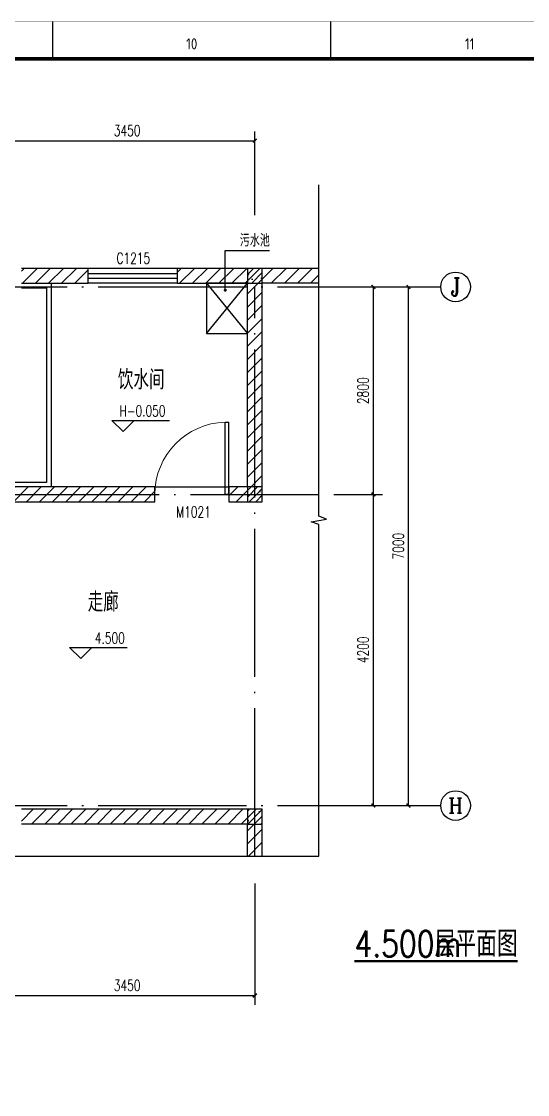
# Model space of a CAD drawing. Extents: x -93062 to 326984, y -142534 to 91021.
# Drawn here: x 174969 to 181799, y -17960 to -3476 of the extents above; entities that cross this region are included whole.
import ezdxf
from ezdxf.enums import TextEntityAlignment as Align

# ---------------------------------------------------------------- set-up
doc = ezdxf.new("R2010")
doc.units = 0
doc.header["$LTSCALE"] = 1000
doc.header["$MEASUREMENT"] = 0
doc.linetypes.add('DOTE', pattern=[2.42, 2, -0.2, 0.02, -0.2])
doc.layers.get('0').update_dxf_attribs({"color": 8})
doc.layers.get('Defpoints').update_dxf_attribs({"color": 8})
for name, color, linetype in [('AXIS', 8, 'Continuous'), ('AXIS_TEXT', 8, 'Continuous'), ('CENTRE LINE', 8, 'DOTE'), ('COLUMN', 8, 'Continuous'), ('DIM_ELEV', 8, 'Continuous'), ('DIM_LEAD', 8, 'Continuous'), ('DIM_SYMB', 8, 'Continuous'), ('DOTE', 8, 'DOTE'), ('LVTRY', 8, 'Continuous'), ('PUB_DIM', 8, 'Continuous'), ('PUB_HATCH', 8, 'Continuous'), ('PUB_TEXT', 8, 'Continuous'), ('TEXT', 8, 'Continuous'), ('WALL', 8, 'Continuous'), ('WINDOW', 8, 'Continuous'), ('WINDOW_TEXT', 8, 'Continuous')]:
    doc.layers.add(name, color=color, linetype=linetype)
doc.styles.add('_TCH_AXIS', font='COMPLEX', dxfattribs={"bigfont": 'GBCBIG'})
doc.styles.add('_TCH_DIM', font='SIMPLEX', dxfattribs={"bigfont": 'GBCBIG'})
doc.styles.add('_TCH_DIM_T3', font='SIMPLEX', dxfattribs={"width": 0.705882, "bigfont": 'GBCBIG'})
doc.styles.add('_TCH_WINDOW', font='SIMPLEX', dxfattribs={"bigfont": 'GBCBIG'})
doc.styles.add('COMPLEX', font='COMPLEX')
doc.styles.add('HZTXT', font='geditxt.shx', dxfattribs={"width": 0.8, "bigfont": 'hztxt1.shx'})
doc.styles.get("Standard").update_dxf_attribs({"font": 'gbenor.shx', "bigfont": 'gbcbig.shx'})
doc.styles.add('TK', font='GEDITXT.SHX', dxfattribs={"width": 0.85, "height": 3.5, "bigfont": 'DXT.SHX'})
doc.dimstyles.new('_TCH_ARCH&&50', dxfattribs={"dimtxt": 148.75, "dimasz": 50, "dimexe": 125, "dimexo": 150, "dimgap": 63.125, "dimtad": 1, "dimdec": 0, "dimzin": 0, "dimdsep": 46, "dimtxsty": '_TCH_DIM_T3', "dimblk": 'ARCHTICK', "dimcen": 0.09, "dimazin": 2, "dimtfac": 1, "dimtdec": 0, "dimtix": 1, "dimtmove": 2, "dimatfit": 3, "dimfxl": 1, "dimtolj": 1, "dimtzin": 0, "dimarcsym": 0})
pattern_1 = [(45, (0, 89.76), (-88.38838, 88.38838), [])]
pattern_2 = [(45, (0, 0), (-88.38835, 88.38835), []), (50, (0, 0), (358.6301, -31.37607), [37.5, -412.5]), (355, (0, 0), (-69.3757, 376.0961), [30, -330]), (100.4514, (29.9, -2.6), (289.2547, 344.7198), [31.8701, -350.57106]), (46.1842, (0, 100), (533.6205, -82.7595), [56.25, -618.75]), (96.6356, (44.47, 93.1), (467.3314, 487.059), [47.8051, -525.8565]), (351.1842, (0, 100), (467.331, 487.0593), [45, -495]), (21, (50, 75), (298.45353, -201.30945), [37.5, -412.5]), (326, (50, 75), (121.6577, 362.575), [30, -330]), (71.4514, (74.87, 58.22), (420.1113, 161.26525), [31.8701, -350.57106]), (37.5, (0, 0), (6.07993, 166.44693), [0, -326, 0, -335, 0, -331.25]), (7.5, (0, 0), (131.53477, 197.20586), [0, -191, 0, -318.5, 0, -126.25]), (327.5, (-111.5, 0), (266.91122, -11.27744), [0, -125, 0, -390, 0, -517.5]), (317.5, (-161.5, 0), (291.59308, 50.0525), [0, -162.5, 0, -259, 0, -367.5])]

# ---------------------------------------------------------------- blocks, each defined once
blk = doc.blocks.new('GEDI_WK_A11')
at = {"color": 3}
for p, q in [((675, 584), (675, 594)), ((750, 584), (750, 594))]:
    blk.add_line(p, q, dxfattribs=at)
for points, const_width in [([(0, 0), (1050, 0), (1050, 594), (0, 594)], 0.1), ([(25, 10), (1040, 10), (1040, 584), (25, 584)], 1)]:
    blk.add_lwpolyline(points, close=True, dxfattribs=dict(at, const_width=const_width))
for s, p in [('10', (712.5, 588)), ('11', (787.5, 588))]:
    blk.add_text(s, height=3, dxfattribs=at).set_placement(p, align=Align.MIDDLE)
blk = doc.blocks.new('A$C024A6866')
blk.add_blockref('GEDI_WK_A11', (0, 0))
at = {"style": 'TK', "width": 0.85}
for tag, height, p in [('PROJECTNAME', 4.75, (985, 44)), ('PHASE', 4, (1027, 44)), ('DRAWINGNAME', 4.75, (995, 31))]:
    blk.add_attdef(tag, text='', height=height, dxfattribs=at).set_placement(p, align=Align.MIDDLE_CENTER)
for tag, p, height in [('APPROVE', (872, 32.75), 3.5), ('DESIGN', (917, 32.75), 3.5), ('REVIEW1', (872, 25.75), 3.5), ('DRAW', (917, 25.75), 3.5), ('REVIEW2', (872, 18.75), 3.5), ('PROPORTION', (917, 18.75), 3.5), ('DRAWINGNUMBER', (967, 18.5), 4), ('CHECK', (872, 11.75), 3.5), ('DATE', (917, 11.75), 3.5), ('VERSION', (1033, 11.75), 3.5)]:
    blk.add_attdef(tag, p, '', height=height, dxfattribs=at)
blk = doc.blocks.new('sgdsg')
at = {"xscale": 50, "yscale": 50, "zscale": 50}
blk.add_blockref('A$C024A6866', (-52500, 0), dxfattribs=at)
blk = doc.blocks.new('_ArchTick')
at = {"color": 0, "linetype": 'ByBlock', "const_width": 0.4}
blk.add_lwpolyline([(-0.5, -0.5), (0.5, 0.5)], dxfattribs=at)
blk = doc.blocks.new('*D846')
at = {"layer": 'Defpoints', "color": 0, "transparency": 16777216}
for p in [(179511, -7059), (180192, -7059), (179511, -14059)]:
    blk.add_point(p, dxfattribs=at)
at = {"layer": 'PUB_DIM', "color": 0, "lineweight": -2, "transparency": 16777216}
for p, q in [((179661, -7059), (180318, -7059)), ((180192, -14059), (180192, -7059)), ((179661, -14059), (180318, -14059))]:
    blk.add_line(p, q, dxfattribs=at)
at = {"layer": 'PUB_DIM', "color": 0, "lineweight": -2, "transparency": 16777216, "xscale": 50, "yscale": 50, "zscale": 50}
for p, rotation in [((180192, -7059), 90), ((180192, -14059), 270)]:
    blk.add_blockref('_ArchTick', p, dxfattribs=dict(at, rotation=rotation))
at = {"layer": 'PUB_DIM', "color": 0, "transparency": 16777216, "insert": (180055, -10559), "char_height": 148.8, "attachment_point": 5, "rotation": 90, "style": '_TCH_DIM_T3'}
blk.add_mtext('\\A1;7000', dxfattribs=at)
blk = doc.blocks.new('*D847')
at = {"layer": 'Defpoints', "color": 0, "transparency": 16777216}
for p in [(179036, -7059), (179718, -7059), (179036, -9859)]:
    blk.add_point(p, dxfattribs=at)
at = {"layer": 'PUB_DIM', "color": 0, "lineweight": -2, "transparency": 16777216}
for p, q in [((179186, -7059), (179842, -7059)), ((179718, -9859), (179718, -7059)), ((179186, -9859), (179842, -9859))]:
    blk.add_line(p, q, dxfattribs=at)
at = {"layer": 'PUB_DIM', "color": 0, "lineweight": -2, "transparency": 16777216, "xscale": 50, "yscale": 50, "zscale": 50}
for p, rotation in [((179718, -7059), 90), ((179718, -9859), 270)]:
    blk.add_blockref('_ArchTick', p, dxfattribs=dict(at, rotation=rotation))
at = {"layer": 'PUB_DIM', "color": 0, "transparency": 16777216, "insert": (179580, -8459), "char_height": 148.8, "attachment_point": 5, "rotation": 90, "style": '_TCH_DIM_T3'}
blk.add_mtext('\\A1;2800', dxfattribs=at)
blk = doc.blocks.new('*D848')
at = {"layer": 'Defpoints', "color": 0, "transparency": 16777216}
for p in [(179036, -9859), (179718, -9859), (179036, -14059)]:
    blk.add_point(p, dxfattribs=at)
at = {"layer": 'PUB_DIM', "color": 0, "lineweight": -2, "transparency": 16777216}
for p, q in [((179186, -9859), (179842, -9859)), ((179718, -14059), (179718, -9859)), ((179186, -14059), (179842, -14059))]:
    blk.add_line(p, q, dxfattribs=at)
at = {"layer": 'PUB_DIM', "color": 0, "lineweight": -2, "transparency": 16777216, "xscale": 50, "yscale": 50, "zscale": 50}
for p, rotation in [((179718, -9859), 90), ((179718, -14059), 270)]:
    blk.add_blockref('_ArchTick', p, dxfattribs=dict(at, rotation=rotation))
at = {"layer": 'PUB_DIM', "color": 0, "transparency": 16777216, "insert": (179580, -11959), "char_height": 148.8, "attachment_point": 5, "rotation": 90, "style": '_TCH_DIM_T3'}
blk.add_mtext('\\A1;4200', dxfattribs=at)
blk = doc.blocks.new('*D857')
at = {"layer": 'AXIS', "color": 0, "lineweight": -2, "transparency": 16777216}
for p, q in [((174669, -15112), (174669, -16748)), ((178119, -15112), (178119, -16748)), ((174669, -16623), (178119, -16623))]:
    blk.add_line(p, q, dxfattribs=at)
at = {"layer": 'Defpoints', "color": 0, "transparency": 16777216}
for p in [(174669, -14962), (178119, -14962), (178119, -16623)]:
    blk.add_point(p, dxfattribs=at)
at = {"layer": 'AXIS', "color": 0, "lineweight": -2, "transparency": 16777216, "xscale": 50, "yscale": 50, "zscale": 50, "rotation": 180}
blk.add_blockref('_ArchTick', (174669, -16623), dxfattribs=at)
at = {"layer": 'AXIS', "color": 0, "lineweight": -2, "transparency": 16777216, "xscale": 50, "yscale": 50, "zscale": 50}
blk.add_blockref('_ArchTick', (178119, -16623), dxfattribs=at)
at = {"layer": 'AXIS', "color": 0, "transparency": 16777216, "insert": (176394, -16486), "char_height": 148.8, "attachment_point": 5, "style": '_TCH_DIM_T3'}
blk.add_mtext('\\A1;3450', dxfattribs=at)
blk = doc.blocks.new('*D864')
at = {"layer": 'AXIS', "color": 0, "lineweight": -2, "transparency": 16777216}
for p, q in [((174669, -6088), (174669, -4960)), ((178119, -6088), (178119, -4960)), ((174669, -5085), (178119, -5085))]:
    blk.add_line(p, q, dxfattribs=at)
at = {"layer": 'Defpoints', "color": 0, "transparency": 16777216}
for p in [(178119, -5085), (174669, -6238), (178119, -6238)]:
    blk.add_point(p, dxfattribs=at)
at = {"layer": 'AXIS', "color": 0, "lineweight": -2, "transparency": 16777216, "xscale": 50, "yscale": 50, "zscale": 50, "rotation": 180}
blk.add_blockref('_ArchTick', (174669, -5085), dxfattribs=at)
at = {"layer": 'AXIS', "color": 0, "lineweight": -2, "transparency": 16777216, "xscale": 50, "yscale": 50, "zscale": 50}
blk.add_blockref('_ArchTick', (178119, -5085), dxfattribs=at)
at = {"layer": 'AXIS', "color": 0, "transparency": 16777216, "insert": (176394, -4948), "char_height": 148.8, "attachment_point": 5, "style": '_TCH_DIM_T3'}
blk.add_mtext('\\A1;3450', dxfattribs=at)
blk = doc.blocks.new('_AXISO')
blk.add_circle((0, 0), 0.5)
at = {"layer": 'AXIS_TEXT', "style": 'COMPLEX', "width": 1.041667}
blk.add_attdef('A', text='', height=0.56, dxfattribs=at).set_placement((-0.25, -0.28), (0.25, -0.28), align=Align.FIT)
blk = doc.blocks.new('$DorLib2D$00000001')
for p, q in [((0.45, 0.975), (0.5, 0.975)), ((0.45, 0), (0.45, 0.975)), ((0.5, 0), (0.5, 0.975)), ((0.5, 0), (0.45, 0))]:
    blk.add_line(p, q)
at = {"lineweight": 13}
blk.add_arc((0.475, 0), 0.975, 91.4693, 180, dxfattribs=at)
blk = doc.blocks.new('$TCHSYS$WIN2D')
for p, q in [((-0.5, 0.5), (0.5, 0.5)), ((0.5, 0.167), (-0.5, 0.167)), ((0.5, -0.167), (-0.5, -0.167)), ((-0.5, -0.5), (0.5, -0.5))]:
    blk.add_line(p, q)

msp = doc.modelspace()

# ---------------------------------------------------------------- hatches: boundary and pattern name
at = {"layer": 'PUB_HATCH'}
h = msp.add_hatch(dxfattribs=at)
h.set_pattern_fill('普通砖', color=256, scale=50, style=0)
h.set_pattern_definition(pattern_1)
h.paths.add_polyline_path([(174969.2, -6808.9), (174969.2, -7008.9), (175869.2, -7008.9), (175869.2, -6808.9)])
h = msp.add_hatch(dxfattribs=at)
h.set_pattern_fill('普通砖', color=256, scale=50, style=0)
h.set_pattern_definition(pattern_1)
h.paths.add_polyline_path([(178119.2, -6808.9), (177069.2, -6808.9), (177069.2, -7008.9), (178019.2, -7008.9), (178119.2, -6942.3)])
h = msp.add_hatch(dxfattribs=at)
h.set_pattern_fill('钢筋混凝土', color=256, scale=50, style=0)
h.set_pattern_definition(pattern_2)
h.paths.add_polyline_path([(178019.2, -6808.9), (178019.2, -7008.9), (178219.2, -7008.9), (178219.2, -6808.9)])
h = msp.add_hatch(dxfattribs=at)
h.set_pattern_fill('普通砖', color=256, scale=50, style=0)
h.set_pattern_definition(pattern_1)
h.paths.add_polyline_path([(178019.2, -9758.9), (178219.2, -9958.9), (178219.2, -7008.9), (178119.2, -6942.3), (178019.2, -7008.9)])
h = msp.add_hatch(dxfattribs=at)
h.set_pattern_fill('普通砖', color=256, scale=50, style=0)
h.set_pattern_definition(pattern_1)
h.paths.add_polyline_path([(178982, -6808.9), (178119.2, -6808.9), (178119.2, -6942.3), (178219.2, -7008.9), (178982, -7008.9)])
h = msp.add_hatch(dxfattribs=at)
h.set_pattern_fill('普通砖', color=256, scale=50, style=0)
h.set_pattern_definition(pattern_1)
h.paths.add_polyline_path([(174669.2, -9958.9), (176769.2, -9958.9), (176769.2, -9758.9), (174769.2, -9758.9), (174669.2, -9825.6)])
h = msp.add_hatch(dxfattribs=at)
h.set_pattern_fill('普通砖', color=256, scale=50, style=0)
h.set_pattern_definition(pattern_1)
h.paths.add_polyline_path([(178019.2, -9758.9), (177769.2, -9758.9), (177769.2, -9958.9), (178219.2, -9958.9)])
h = msp.add_hatch(dxfattribs=at)
h.set_pattern_fill('钢筋混凝土', color=256, scale=50, style=0)
h.set_pattern_definition(pattern_2)
h.paths.add_polyline_path([(178019.2, -9758.9), (178019.2, -9958.9), (178219.2, -9958.9), (178219.2, -9758.9)])
h = msp.add_hatch(dxfattribs=at)
h.set_pattern_fill('普通砖', color=256, scale=50, style=0)
h.set_pattern_definition(pattern_1)
h.paths.add_polyline_path([(174969.2, -14108.9), (174969.2, -14308.9), (178019.2, -14308.9), (178219.2, -14108.9)])
h = msp.add_hatch(dxfattribs=at)
h.set_pattern_fill('普通砖', color=256, scale=50, style=0)
h.set_pattern_definition(pattern_1)
h.paths.add_polyline_path([(178219.2, -14742.5), (178219.2, -14108.9), (178019.2, -14308.9), (178019.2, -14742.5)])
h = msp.add_hatch(dxfattribs=at)
h.set_pattern_fill('钢筋混凝土', color=256, scale=50, style=0)
h.set_pattern_definition(pattern_2)
h.paths.add_polyline_path([(178219.2, -14108.9), (178019.2, -14108.9), (178019.2, -14308.9), (178219.2, -14308.9)])

# ---------------------------------------------------------------- linework, layer by layer
at = {"layer": 'AXIS'}
for p, q in [((178982, -7058.9), (180627.6, -7058.9)), ((178982, -14058.9), (180627.6, -14058.9))]:
    msp.add_line(p, q, dxfattribs=at)
at = {"layer": 'CENTRE LINE'}
msp.add_line((167569.2, -9858.9), (178982, -9858.9), dxfattribs=at)
msp.add_lwpolyline([(178119.2, -14742.5), (178119.2, -7058.9)], dxfattribs=at)
at = {"layer": 'COLUMN'}
for p, q in [((178019.2, -6808.9), (178019.2, -7008.9)), ((178219.2, -6808.9), (178019.2, -6808.9)), ((178219.2, -7008.9), (178219.2, -6808.9)), ((178019.2, -7008.9), (178219.2, -7008.9)), ((178019.2, -9758.9), (178019.2, -9958.9)), ((178219.2, -9758.9), (178019.2, -9758.9)), ((178219.2, -9958.9), (178219.2, -9758.9)), ((178019.2, -9958.9), (178219.2, -9958.9)), ((178219.2, -14108.9), (178019.2, -14108.9)), ((178019.2, -14108.9), (178019.2, -14308.9)), ((178219.2, -14308.9), (178219.2, -14108.9)), ((178019.2, -14308.9), (178219.2, -14308.9))]:
    msp.add_line(p, q, dxfattribs=at)
at = {"layer": 'DIM_ELEV'}
for p, q in [((176340, -9009.5), (176190, -8859.5)), ((176190, -8859.5), (176966.5, -8859.5)), ((176340, -9009.5), (176490, -8859.5)), ((175768.5, -12075), (175618.5, -11925)), ((175618.5, -11925), (176395, -11925)), ((175768.5, -12075), (175918.5, -11925))]:
    msp.add_line(p, q, dxfattribs=at)
at = {"layer": 'DIM_LEAD'}
for p, q in [((177719.5, -7103), (177719.5, -6567.5)), ((177719.5, -6567.5), (178318.5, -6567.5))]:
    msp.add_line(p, q, dxfattribs=at)
at = {"layer": 'DIM_LEAD', "const_width": 20}
msp.add_lwpolyline([(177719.5, -7113, 1), (177719.5, -7093, 1)], format="xyb", close=True, dxfattribs=at)
at = {"layer": 'DIM_SYMB'}
for points in [[(178982, -14742.5), (178982, -10267), (178877, -10228.8), (179087, -10191.8), (178982, -10154.5), (178982, -5679)], [(166889, -14742.5), (172879.2, -14742.5), (172917.5, -14637.5), (172954.5, -14847.5), (172991.8, -14742.5), (178982, -14742.5)]]:
    msp.add_lwpolyline(points, dxfattribs=at)
at = {"layer": 'DIM_SYMB', "const_width": 35}
msp.add_lwpolyline([(179463.1, -16160), (181665.2, -16160)], dxfattribs=at)
at = {"layer": 'DOTE'}
for p, q in [((166326, -7058.9), (178982, -7058.9)), ((166326, -14058.9), (178982, -14058.9))]:
    msp.add_line(p, q, dxfattribs=at)
at = {"layer": 'LVTRY'}
for p, q in [((177464.8, -7687), (178019.2, -7008.9)), ((177464.8, -7008.9), (178019.2, -7687))]:
    msp.add_line(p, q, dxfattribs=at)
for points in [[(174969.2, -7008.9), (175369.2, -7008.9), (175369.2, -9758.9), (174769.2, -9758.9), (174769.2, -7308.9)], [(174969.2, -7068.9), (175309.2, -7068.9), (175309.2, -9698.9), (174829.2, -9698.9), (174829.2, -7308.9)]]:
    msp.add_lwpolyline(points, dxfattribs=at)
msp.add_lwpolyline([(178019.2, -7008.9), (177464.8, -7008.9), (177464.8, -7687), (178019.2, -7687)], close=True, dxfattribs=at)
at = {"layer": 'WALL'}
for p, q in [((175869.2, -6808.9), (174969.2, -6808.9)), ((175869.2, -7008.9), (175869.2, -6808.9)), ((178119.2, -6808.9), (177069.2, -6808.9)), ((177069.2, -6808.9), (177069.2, -7008.9)), ((178982, -6808.9), (178119.2, -6808.9)), ((178982, -7008.9), (178982, -6808.9)), ((174969.2, -7008.9), (175869.2, -7008.9)), ((177069.2, -7008.9), (178019.2, -7008.9)), ((178019.2, -9758.9), (178019.2, -7008.9)), ((178982, -7008.9), (178219.2, -7008.9)), ((178219.2, -9958.9), (178219.2, -7008.9)), ((176769.2, -9758.9), (174769.2, -9758.9)), ((176769.2, -9958.9), (176769.2, -9758.9)), ((178019.2, -9758.9), (177769.2, -9758.9)), ((177769.2, -9758.9), (177769.2, -9958.9)), ((174669.2, -9958.9), (176769.2, -9958.9)), ((177769.2, -9958.9), (178219.2, -9958.9)), ((178219.2, -14108.9), (174969.2, -14108.9)), ((178219.2, -14742.5), (178219.2, -14108.9)), ((178019.2, -14308.9), (174969.2, -14308.9)), ((178019.2, -14742.5), (178019.2, -14308.9)), ((178019.2, -14742.5), (178219.2, -14742.5))]:
    msp.add_line(p, q, dxfattribs=at)
at = {"layer": 'WINDOW'}
msp.add_line((176769.2, -9758.9), (177769.2, -9758.9), dxfattribs=at)

# ---------------------------------------------------------------- block references
msp.add_blockref('sgdsg', (194142, -33178))
at = {"layer": 'AXIS'}
ref = msp.add_blockref('_AXISO', (180827.6, -7058.9), dxfattribs=dict(at, xscale=400, yscale=400, zscale=400))
ref.add_attrib('A', 'J', dxfattribs={"layer": 'AXIS_TEXT', "height": 248, "style": '_TCH_AXIS'}).set_placement((180762.7, -7182.9), (180892.6, -7182.9), align=Align.FIT)
ref = msp.add_blockref('_AXISO', (180827.6, -14058.9), dxfattribs=dict(at, xscale=400, yscale=400, zscale=400))
ref.add_attrib('A', 'H', dxfattribs={"layer": 'AXIS_TEXT', "height": 202.8, "style": '_TCH_AXIS'}).set_placement((180731.1, -14160.3), (180924.2, -14160.3), align=Align.FIT)
at = {"layer": 'WINDOW'}
ref = msp.add_blockref('$TCHSYS$WIN2D', (176469.2, -6908.9), dxfattribs=dict(at, xscale=1200, yscale=200, zscale=1200, rotation=180))
ref.add_attrib('A', 'C1215', (176251.7, -6745.8), dxfattribs={"layer": 'WINDOW_TEXT', "height": 148.75, "style": '_TCH_WINDOW', "width": 0.705882})
ref = msp.add_blockref('$DorLib2D$00000001', (177269.2, -9858.9), dxfattribs=dict(at, xscale=1000, yscale=1000, zscale=1000))
ref.add_attrib('A', 'M1021', (177056.7, -10170.8), dxfattribs={"layer": 'WINDOW_TEXT', "height": 148.75, "style": '_TCH_WINDOW', "width": 0.705882})

# ---------------------------------------------------------------- texts
at = {"layer": 'PUB_TEXT', "style": '_TCH_DIM'}
msp.add_text('污水池', height=168.79, dxfattribs=at).set_placement((177916, -6515))
at = {"layer": 'PUB_TEXT'}
for s, height, style, width, p in [('H-0.050', 148.75, '_TCH_DIM', 0.705882, (176291.5, -8807)), ('4.500', 148.75, '_TCH_DIM', 0.705882, (175960, -11872.5)), ('4.500m', 350, 'HZTXT', 0.8, (179463.1, -16101)), ('层平面图', 350, 'HZTXT', 0.8, (180545.7, -16101))]:
    msp.add_text(s, height=height, dxfattribs=dict(at, style=style, width=width)).set_placement(p)
at = {"layer": 'TEXT', "style": 'HZTXT', "width": 0.8}
for s, p in [('饮水间', (176270, -8442)), ('走廊', (175863, -11442.9))]:
    msp.add_text(s, height=262.5, dxfattribs=at).set_placement(p)

# ---------------------------------------------------------------- dimensions: what is measured, and where the dimension line sits
at = {"layer": 'AXIS'}
for p1, p2, distance, picture, middle in [((174669.2, -6238.5), (178119.2, -6238.5), 1153.4, '*D864', (176394.2, -4947.6)), ((174669.2, -14961.5), (178119.2, -14961.5), -1661.9, '*D857', (176394.2, -16485.9))]:
    dim = msp.add_aligned_dim(p1=p1, p2=p2, distance=distance, dimstyle='_TCH_ARCH&&50', dxfattribs=at)
    dim.commit()
    dim.dimension.update_dxf_attribs({"geometry": picture, "text_midpoint": middle})
at = {"layer": 'PUB_DIM'}
for p1, p2, picture, middle in [((179036, -9858.9), (179036, -7058.9), '*D847', (179580, -8458.9)), ((179511, -14058.9), (179511, -7058.9), '*D846', (180055, -10558.9)), ((179036, -14058.9), (179036, -9858.9), '*D848', (179580, -11958.9))]:
    dim = msp.add_aligned_dim(p1=p1, p2=p2, distance=-681.5, dimstyle='_TCH_ARCH&&50', dxfattribs=at)
    dim.commit()
    dim.dimension.update_dxf_attribs({"geometry": picture, "text_midpoint": middle})

doc.saveas('drawing.dxf')
